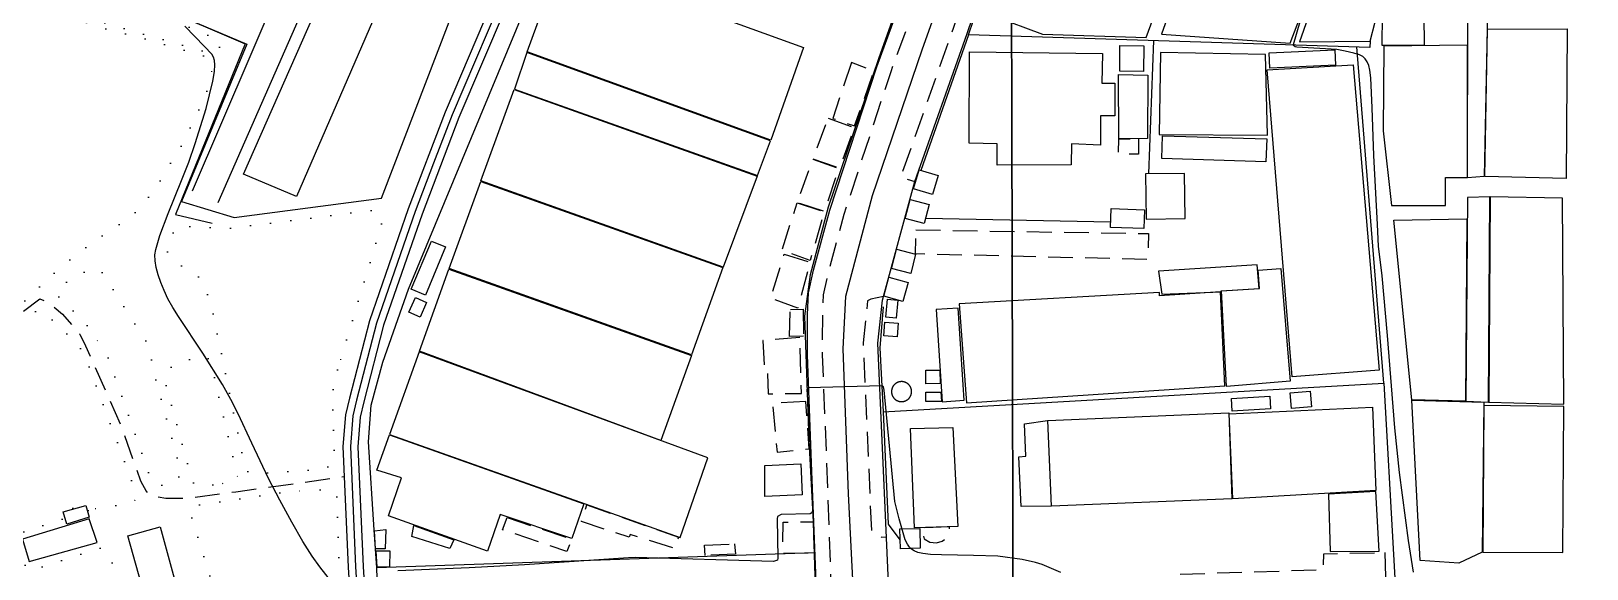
# Model space of a CAD drawing. Header units: millimetres. Extents: x 220021 to 223505, y 489325 to 491820.
# Drawn here: x 221604 to 221918.9, y 491038.2 to 491147.2 of the extents above; entities that cross this region are included whole.
import ezdxf

# ---------------------------------------------------------------- set-up
doc = ezdxf.new("R2010")
doc.units = ezdxf.units.MM
doc.linetypes.add('5M2P5', pattern=[7.5, 5, -2.5])
doc.linetypes.add('AM4', pattern=[4, 0, -4])
for name, color, linetype in [('A0013110', 8, 'Continuous'), ('A0013118', 8, 'Continuous'), ('A0023119', 8, '5M2P5'), ('A0023210', 8, 'Continuous'), ('A0033324', 8, '5M2P5'), ('B0014111', 8, 'Continuous'), ('B0014112', 8, 'Continuous'), ('B0014115', 8, 'Continuous'), ('B0014116', 8, '5M2P5'), ('B0024120', 8, 'B0024120'), ('B0024127', 8, 'Continuous'), ('C0076117', 8, 'Continuous'), ('D0025111', 8, 'AM4'), ('F0017111', 8, 'Continuous'), ('F0047224', 8, 'Continuous'), ('zd001', 7, 'Continuous')]:
    doc.layers.add(name, color=color, linetype=linetype)
doc.linetypes.add('B0024120', pattern='A,10,-1.75,[133,ltypeshp.shx,S=0.75,R=0,X=0,Y=0],-3.25', length=15)

msp = doc.modelspace()

# ---------------------------------------------------------------- linework, layer by layer
at = {"layer": 'A0013110', "flags": 128}
for points in [[(221926.065, 490967.632), (221884.145, 490965.926), (221841.562, 490964.157), (221829.822, 490962.765), (221785.434, 490961.255), (221780.631, 490965.66), (221775.385, 491083.957), (221776.329, 491092.685), (221782.839, 491116.739), (221793.427, 491146.715), (221805.89, 491183.204), (221816.389, 491213.054), (221823.006, 491233.983), (221830.761, 491236.765), (221850.73, 491229.605), (221884.679, 491217.321), (221928.193, 491201.314)], [(221719.599, 491204.472), (221701.988, 491164.099), (221687.793, 491130.774), (221680.293, 491111.142), (221672.452, 491088.48), (221668.4, 491072.797), (221667.611, 491069.457), (221667.109, 491063.036), (221668.178, 491038.593), (221670.871, 490994.263)], [(221763.188, 491027.079), (221761.969, 491059.75), (221761.116, 491081.621), (221761.137, 491089.762), (221761.321, 491094.174), (221762.335, 491098.753), (221765.621, 491110.896), (221775.136, 491139.931), (221792.037, 491186.08)], [(221704.743, 491162.912), (221690.575, 491129.65), (221683.112, 491110.116), (221675.326, 491087.613), (221671.312, 491072.076), (221670.584, 491068.993), (221670.114, 491062.984), (221671.174, 491038.75), (221673.867, 490994.431)]]:
    msp.add_lwpolyline(points, dxfattribs=at)
at = {"layer": 'A0013118', "flags": 128}
for points in [[(221660.169, 491221.276), (221680.586, 491215.602), (221680.491, 491214.923), (221672.39, 491198.34), (221636.601, 491114.74)], [(221641.876, 491112.463), (221685.301, 491211.441), (221686.039, 491212.034), (221689.181, 491212.933), (221692.627, 491213.029), (221694.833, 491212.908), (221700.825, 491211.587), (221703.421, 491210.847), (221705.395, 491209.966), (221719.599, 491204.472)]]:
    msp.add_lwpolyline(points, dxfattribs=at)
at = {"layer": 'A0023119', "flags": 128}
msp.add_lwpolyline([(221567.497, 491078.181), (221574.752, 491079.342), (221585.793, 491083.584), (221592.224, 491084.75), (221593.212, 491085.261), (221594.696, 491085.769), (221599.638, 491088.325), (221605.73, 491092.944), (221607.546, 491092.242), (221610.356, 491089.808), (221613.83, 491085.818), (221614.991, 491083.395), (221622.124, 491067.477), (221626.112, 491056.065), (221627.272, 491053.987), (221628.099, 491053.119), (221631.234, 491052.581), (221635.688, 491052.553), (221645.417, 491053.87), (221667.375, 491056.946)], dxfattribs=at)
at = {"layer": 'A0023210', "flags": 128}
for points in [[(221760.024, 491275.055), (221754.799, 491263.821), (221753.701, 491261.458), (221734.898, 491229.516), (221723.779, 491209.507), (221721.742, 491205.635), (221703.366, 491163.505), (221689.184, 491130.212), (221685.444, 491120.421), (221681.703, 491110.629), (221673.889, 491088.047), (221669.856, 491072.436), (221669.097, 491069.225), (221668.612, 491063.01), (221669.676, 491038.672), (221670.199, 491030.067)], [(221820.797, 491253.146), (221817.572, 491241.512), (221816.108, 491236.231), (221807.491, 491210.063), (221798.964, 491184.642), (221784.281, 491143.323), (221774.23, 491113.818), (221768.825, 491093.43), (221768.25, 491082.789), (221768.811, 491068.111), (221769.371, 491053.433), (221770.477, 491030.714), (221770.859, 491024.689), (221773.24, 490969.241), (221773.347, 490965.909), (221773.738, 490953.66), (221774.832, 490927.372), (221776.959, 490887.078), (221777.683, 490865.175), (221779.084, 490823.771), (221780.741, 490786.488)]]:
    msp.add_lwpolyline(points, dxfattribs=at)
at = {"layer": 'A0033324', "flags": 128}
for points in [[(221794.367, 491195.644), (221796.87, 491192.926), (221797.202, 491191.457), (221777.97, 491138.948), (221768.497, 491110.037), (221765.249, 491098.037), (221764.308, 491093.785), (221764.137, 491089.695), (221764.116, 491081.676), (221764.967, 491059.864), (221766.169, 491027.628), (221765.975, 491027.43), (221763.209, 491026.744)], [(221806.203, 491184.095), (221803.972, 491184.461), (221803.514, 491184.35), (221803.033, 491184.121), (221790.593, 491147.699), (221780.022, 491117.772), (221780.02, 491117.604), (221780.14, 491117.485), (221782.839, 491116.739)], [(221776.535, 491093.446), (221773.918, 491092.903), (221773.295, 491092.536), (221772.378, 491084.063), (221772.382, 491083.965), (221774.072, 491045.849), (221774.952, 491044.981), (221775.373, 491044.847), (221776.106, 491044.692), (221777.123, 491044.759)]]:
    msp.add_lwpolyline(points, dxfattribs=at)
at = {"layer": 'B0014111', "flags": 128}
for points in [[(221804.028, 491164.305), (221798.884, 491150.18), (221808.661, 491146.527), (221829.646, 491145.864), (221833.667, 491156.746), (221819.416, 491162.102), (221818.724, 491160.585), (221812.255, 491163.036), (221811.76, 491161.486)], [(221839.679, 491165.944), (221832.773, 491146.573), (221858.85, 491144.702), (221863.762, 491157.719)], [(221711.212, 491161.649), (221760.319, 491143.855), (221753.722, 491125.093), (221704.367, 491142.954)], [(221871.65, 491161.67), (221869.552, 491155.769), (221864.96, 491157.138), (221860.688, 491144.984), (221875.018, 491145.124), (221877.01, 491152.982), (221875.097, 491153.679), (221877.047, 491159.821)], [(221877.588, 491156.731), (221885.794, 491156.623), (221885.929, 491144.252), (221877.443, 491144.261)], [(221894.774, 491151.029), (221898.749, 491151.002), (221898.109, 491117.706), (221894.74, 491117.474)], [(221914.882, 491147.614), (221914.675, 491117.347), (221898.199, 491117.704), (221898.765, 491147.566)], [(221894.744, 491144.305), (221877.777, 491144.124), (221877.615, 491126.949), (221879.316, 491111.869), (221890.239, 491111.859), (221890.242, 491117.54), (221894.692, 491117.545)], [(221704.328, 491142.849), (221701.804, 491135.448), (221751.014, 491117.914), (221753.665, 491124.932)], [(221793.925, 491142.984), (221820.802, 491142.619), (221820.683, 491136.658), (221823.353, 491136.619), (221823.341, 491129.992), (221820.459, 491130.032), (221820.452, 491124.06), (221814.548, 491124.366), (221814.514, 491120.059), (221799.541, 491120.028), (221799.543, 491124.316), (221793.88, 491124.445)], [(221824.351, 491144.237), (221829.219, 491144.213), (221829.126, 491139.022), (221824.377, 491139.064)], [(221832.603, 491142.839), (221832.276, 491126.203), (221854.261, 491126.079), (221853.843, 491142.416)], [(221867.883, 491143.354), (221868.025, 491140.255), (221854.696, 491139.644), (221854.554, 491142.75)], [(221824.053, 491138.413), (221829.985, 491138.222), (221829.976, 491125.411), (221824.109, 491125.347)], [(221871.537, 491140.318), (221876.831, 491078.486), (221859.19, 491077.138), (221854.134, 491139.308)], [(221701.764, 491135.334), (221750.965, 491117.784), (221744.041, 491099.356), (221695.036, 491116.824)], [(221832.956, 491125.982), (221854.065, 491125.321), (221853.919, 491120.671), (221832.811, 491121.343)], [(221694.992, 491116.703), (221744.021, 491099.301), (221737.683, 491081.596), (221688.592, 491099.069)], [(221837.429, 491118.362), (221829.571, 491118.252), (221829.699, 491109.096), (221837.558, 491109.207)], [(221899.234, 491113.612), (221894.678, 491113.48), (221894.381, 491072.228), (221898.955, 491072.03)], [(221899.331, 491113.614), (221899.048, 491072.026), (221914.212, 491071.637), (221913.958, 491113.312)], [(221822.601, 491111.212), (221829.331, 491110.997), (221829.209, 491107.201), (221822.48, 491107.417)], [(221894.609, 491109.119), (221894.3, 491072.232), (221883.469, 491072.492), (221879.786, 491108.882)], [(221685.005, 491104.639), (221687.851, 491103.455), (221683.791, 491093.69), (221680.945, 491094.874)], [(221688.558, 491098.975), (221737.649, 491081.5), (221731.42, 491064.263), (221682.583, 491082.318)], [(221852.166, 491099.853), (221832.2, 491098.556), (221832.872, 491093.894), (221844.841, 491094.379), (221844.856, 491094.589), (221852.527, 491095.055)], [(221856.942, 491099.086), (221858.814, 491076.301), (221845.95, 491075.177), (221844.931, 491094.559), (221852.587, 491095.025), (221852.324, 491098.771)], [(221844.747, 491094.334), (221832.378, 491093.552), (221832.376, 491094.242), (221791.803, 491091.916), (221793.337, 491071.893), (221845.62, 491075.351)], [(221681.794, 491093.213), (221684.04, 491092.213), (221682.708, 491089.219), (221680.461, 491090.219)], [(221777.302, 491092.884), (221779.429, 491092.686), (221779.09, 491089.053), (221776.963, 491089.251)], [(221791.64, 491091.054), (221787.159, 491090.763), (221788.388, 491072.098), (221792.854, 491072.388)], [(221776.801, 491088.217), (221779.48, 491088.025), (221779.283, 491085.268), (221776.603, 491085.461)], [(221682.552, 491082.233), (221676.555, 491065.481), (221735.379, 491044.596), (221740.986, 491060.717)], [(221787.918, 491078.523), (221787.978, 491075.785), (221785.08, 491075.718), (221785.073, 491078.502)], [(221785.084, 491074.017), (221788.144, 491074.01), (221788.279, 491072.13), (221785.072, 491072.119)], [(221854.713, 491073.223), (221854.869, 491070.634), (221847.102, 491070.165), (221846.946, 491072.755)], [(221862.851, 491074.227), (221863.116, 491071.098), (221859.084, 491070.757), (221858.82, 491073.886)], [(221883.473, 491072.412), (221897.984, 491072.022), (221897.648, 491041.6), (221892.925, 491039.436), (221885.141, 491039.917)], [(221846.378, 491069.851), (221847.036, 491052.456), (221810.497, 491050.933), (221809.781, 491068.296)], [(221875.496, 491071.024), (221876.169, 491054.093), (221847.201, 491052.465), (221846.474, 491069.683)], [(221898.027, 491071.35), (221897.822, 491041.6), (221914.026, 491041.574), (221914.228, 491071.153)], [(221790.521, 491066.852), (221791.532, 491046.859), (221782.796, 491046.546), (221781.983, 491066.672)], [(221809.704, 491068.286), (221810.428, 491050.932), (221804.367, 491050.853), (221803.905, 491060.955), (221805.319, 491061.09), (221805.018, 491067.646)], [(221676.53, 491065.412), (221715.889, 491051.445), (221713.405, 491044.382), (221698.902, 491049.228), (221696.328, 491041.856), (221676.291, 491048.968), (221678.984, 491056.657), (221673.967, 491058.264)], [(221759.784, 491059.512), (221760.05, 491053.244), (221752.476, 491052.887), (221752.477, 491059.212)], [(221876.177, 491053.944), (221866.56, 491053.391), (221866.901, 491041.736), (221876.834, 491041.853)], [(221681.449, 491047.049), (221689.543, 491044.162), (221688.771, 491042.384), (221681.079, 491044.822)], [(221675.814, 491046.189), (221675.619, 491042.34), (221673.718, 491042.316), (221673.476, 491045.974)], [(221673.749, 491041.842), (221673.98, 491038.682), (221676.616, 491038.75), (221676.642, 491041.812)]]:
    msp.add_lwpolyline(points, close=True, dxfattribs=at)
at = {"layer": 'B0014112', "flags": 128}
for points in [[(221615.774, 491048.405), (221602.281, 491044.295), (221603.574, 491039.725), (221617.369, 491043.564)], [(221630.09, 491046.75), (221633.117, 491035.651), (221626.829, 491033.403), (221623.598, 491044.949)]]:
    msp.add_lwpolyline(points, close=True, dxfattribs=at)
at = {"layer": 'B0014115', "flags": 128}
msp.add_lwpolyline([(221687.323, 491209.69), (221697.342, 491205.193), (221657.688, 491113.701), (221646.991, 491118.2)], close=True, dxfattribs=at)
at = {"layer": 'B0014116', "flags": 128}
for points in [[(221770.009, 491140.788), (221766.239, 491129.503), (221770.666, 491127.972), (221774.573, 491139.034)], [(221765.301, 491129.569), (221770.637, 491127.63), (221767.579, 491119.446), (221762.25, 491121.237)], [(221828.105, 491125.373), (221828.109, 491122.235), (221824.087, 491122.323), (221824.108, 491125.32)], [(221762.218, 491121.223), (221767.41, 491119.353), (221764.593, 491110.586), (221759.06, 491112.432)], [(221759.037, 491112.416), (221764.532, 491110.578), (221761.642, 491100.681), (221755.953, 491102.789)], [(221783.052, 491106.903), (221830.122, 491106.172), (221830.004, 491100.916), (221782.97, 491102.047)], [(221756.427, 491101.961), (221761.67, 491100.397), (221759.183, 491091.082), (221753.645, 491093.082)], [(221759.6, 491085.113), (221752.055, 491084.532), (221752.386, 491078.599), (221753.041, 491078.645), (221753.179, 491073.713), (221759.906, 491073.784)], [(221760.764, 491072.171), (221754.011, 491071.809), (221754.956, 491061.882), (221761.479, 491062.564)], [(221716.499, 491051.239), (221734.989, 491044.644), (221734.384, 491042.361), (221725.261, 491045.237), (221725.019, 491044.647), (221715.367, 491047.812)], [(221700.329, 491048.629), (221713.378, 491044.308), (221712.446, 491041.782), (221699.421, 491046.173)], [(221762.299, 491047.78), (221762.46, 491041.466), (221756.16, 491041.366), (221756.172, 491047.72)], [(221789.895, 491046.746), (221784.137, 491046.558), (221784.762, 491044.312), (221785.887, 491043.681), (221787.247, 491043.543), (221788.387, 491043.829), (221789.155, 491044.487), (221789.555, 491045.026), (221789.721, 491045.465)], [(221877.981, 491041.577), (221878.823, 491013.054), (221836.502, 491011.862), (221835.253, 491037.14), (221865.582, 491038.088), (221865.622, 491041.287)]]:
    msp.add_lwpolyline(points, close=True, dxfattribs=at)
at = {"layer": 'B0014116'}
for points in [[(221757.661, 491090.767), (221760.221, 491090.865), (221760.293, 491085.366), (221757.458, 491085.342)], [(221611.216, 491047.279), (221610.472, 491049.782), (221615.082, 491051.083), (221615.719, 491048.69)], [(221740.421, 491040.946), (221740.295, 491043.033), (221746.342, 491043.318), (221746.531, 491041.259)]]:
    msp.add_lwpolyline(points, close=True, dxfattribs=at)
at = {"layer": 'B0024120', "flags": 128}
for points in [[(221675.007, 490831.297), (221674.608, 490840.878), (221674.745, 490876.275), (221681.455, 490882.311), (221682.437, 490885.156), (221680.57, 490913.662), (221679.846, 490921.783), (221674.079, 491034.268), (221673.972, 491038.463), (221673.416, 491046.14), (221672.288, 491063.973), (221672.819, 491071.412), (221675.211, 491080.13), (221680.385, 491094.906), (221722.287, 491195.922), (221735.548, 491222.244), (221756.37, 491258.475)], [(221683.838, 491220.212), (221629.157, 491234.487), (221625.552, 491214.547), (221619.988, 491186.809), (221617.235, 491174.613), (221611.863, 491159.624), (221620.551, 491156.099), (221647.63, 491144.531), (221634.433, 491112.658), (221645.061, 491109.398), (221674.897, 491113.318), (221688.635, 491149.061), (221716.708, 491204.696)], [(221762.96, 491027.908), (221762.368, 491047.776), (221761.44, 491064.304), (221760.562, 491089.431), (221761.723, 491097.848), (221765.381, 491111.576), (221775.535, 491141.639), (221780.741, 491156.264), (221791.882, 491186.693), (221790.037, 491187.311), (221792.869, 491196.579), (221790.639, 491197.171)], [(221875.018, 491145.124), (221874.938, 491143.888), (221793.717, 491146.403), (221803.849, 491176.21)], [(221793.717, 491146.403), (221784.055, 491118.96)], [(221831.138, 491145.245), (221830.116, 491118.26)], [(221776.414, 491070.065), (221877.799, 491075.861), (221872.332, 491143.969)], [(221822.514, 491108.493), (221785.033, 491109.199)], [(221776.462, 491091.294), (221775.775, 491083.035), (221776.414, 491070.065), (221777.443, 491047.319), (221779.835, 491044.114)], [(221877.799, 491075.861), (221881.678, 491006.471), (221885.129, 490966.601), (221972.294, 490970.615), (221999.95, 490971.941), (222010.699, 490974.179), (222016.967, 490977.356), (222021.503, 490979.789)], [(221762.46, 491041.466), (221673.972, 491038.463)]]:
    msp.add_lwpolyline(points, dxfattribs=at)
at = {"layer": 'B0024127', "flags": 128}
for points in [[(221782.61, 491115.216), (221783.743, 491119.052), (221787.579, 491117.92), (221786.446, 491114.083)], [(221780.899, 491109.209), (221781.918, 491113.077), (221785.786, 491112.058), (221784.767, 491108.19)], [(221778.144, 491099.103), (221779.147, 491102.975), (221783.019, 491101.972), (221782.016, 491098.1)], [(221776.577, 491093.466), (221777.622, 491097.327), (221781.483, 491096.283), (221780.439, 491092.421)], [(221779.947, 491042.333), (221779.835, 491046.331), (221783.834, 491046.443), (221783.945, 491042.444)]]:
    msp.add_lwpolyline(points, close=True, dxfattribs=at)
at = {"layer": 'C0076117', "flags": 128}
msp.add_lwpolyline([(221779.87, 491076.159), (221779.807, 491076.149), (221779.745, 491076.136), (221779.682, 491076.122), (221779.621, 491076.106), (221779.56, 491076.088), (221779.499, 491076.068), (221779.439, 491076.046), (221779.38, 491076.022), (221779.321, 491075.997), (221779.264, 491075.969), (221779.207, 491075.94), (221779.151, 491075.909), (221779.097, 491075.876), (221779.043, 491075.842), (221778.99, 491075.806), (221778.939, 491075.768), (221778.889, 491075.729), (221778.84, 491075.688), (221778.792, 491075.645), (221778.746, 491075.601), (221778.701, 491075.556), (221778.657, 491075.509), (221778.615, 491075.461), (221778.575, 491075.412), (221778.536, 491075.361), (221778.499, 491075.31), (221778.463, 491075.257), (221778.429, 491075.203), (221778.397, 491075.148), (221778.367, 491075.092), (221778.338, 491075.035), (221778.311, 491074.977), (221778.286, 491074.918), (221778.263, 491074.859), (221778.241, 491074.799), (221778.222, 491074.738), (221778.205, 491074.676), (221778.189, 491074.615), (221778.175, 491074.552), (221778.164, 491074.49), (221778.154, 491074.426), (221778.146, 491074.363), (221778.141, 491074.3), (221778.137, 491074.236), (221778.135, 491074.172), (221778.136, 491074.108), (221778.138, 491074.045), (221778.142, 491073.981), (221778.148, 491073.917), (221778.157, 491073.854), (221778.167, 491073.791), (221778.179, 491073.729), (221778.193, 491073.666), (221778.21, 491073.605), (221778.228, 491073.544), (221778.248, 491073.483), (221778.27, 491073.423), (221778.293, 491073.364), (221778.319, 491073.305), (221778.346, 491073.248), (221778.376, 491073.191), (221778.407, 491073.135), (221778.439, 491073.081), (221778.474, 491073.027), (221778.51, 491072.974), (221778.548, 491072.923), (221778.587, 491072.873), (221778.628, 491072.824), (221778.67, 491072.776), (221778.714, 491072.73), (221778.76, 491072.685), (221778.806, 491072.641), (221778.854, 491072.599), (221778.904, 491072.559), (221778.954, 491072.52), (221779.006, 491072.483), (221779.059, 491072.447), (221779.113, 491072.413), (221779.168, 491072.381), (221779.224, 491072.351), (221779.281, 491072.322), (221779.339, 491072.295), (221779.398, 491072.27), (221779.457, 491072.247), (221779.517, 491072.226), (221779.578, 491072.206), (221779.639, 491072.189), (221779.701, 491072.173), (221779.763, 491072.159), (221779.826, 491072.148), (221779.889, 491072.138), (221779.953, 491072.13), (221780.016, 491072.125), (221780.08, 491072.121), (221780.144, 491072.119), (221780.207, 491072.12), (221780.271, 491072.122), (221780.335, 491072.126), (221780.398, 491072.132), (221780.462, 491072.141), (221780.524, 491072.151), (221780.587, 491072.163), (221780.649, 491072.178), (221780.711, 491072.194), (221780.772, 491072.212), (221780.833, 491072.232), (221780.893, 491072.254), (221780.952, 491072.277), (221781.01, 491072.303), (221781.068, 491072.33), (221781.125, 491072.36), (221781.18, 491072.391), (221781.235, 491072.423), (221781.289, 491072.458), (221781.341, 491072.494), (221781.393, 491072.532), (221781.443, 491072.571), (221781.492, 491072.612), (221781.54, 491072.654), (221781.586, 491072.698), (221781.631, 491072.744), (221781.674, 491072.79), (221781.716, 491072.838), (221781.757, 491072.888), (221781.796, 491072.938), (221781.833, 491072.99), (221781.868, 491073.043), (221781.902, 491073.097), (221781.935, 491073.152), (221781.965, 491073.208), (221781.994, 491073.265), (221782.021, 491073.323), (221782.046, 491073.382), (221782.069, 491073.441), (221782.09, 491073.501), (221782.11, 491073.562), (221782.127, 491073.623), (221782.143, 491073.685), (221782.156, 491073.748), (221782.168, 491073.81), (221782.178, 491073.873), (221782.185, 491073.937), (221782.191, 491074), (221782.195, 491074.064), (221782.196, 491074.128), (221782.196, 491074.191), (221782.194, 491074.255), (221782.19, 491074.319), (221782.183, 491074.382), (221782.175, 491074.446), (221782.165, 491074.509), (221782.152, 491074.571), (221782.138, 491074.633), (221782.122, 491074.695), (221782.104, 491074.756), (221782.084, 491074.817), (221782.062, 491074.877), (221782.038, 491074.936), (221782.013, 491074.994), (221781.985, 491075.052), (221781.956, 491075.109), (221781.925, 491075.164), (221781.892, 491075.219), (221781.858, 491075.273), (221781.822, 491075.325), (221781.784, 491075.377), (221781.745, 491075.427), (221781.704, 491075.476), (221781.661, 491075.524), (221781.617, 491075.57), (221781.572, 491075.615), (221781.525, 491075.658), (221781.477, 491075.7), (221781.428, 491075.741), (221781.377, 491075.78), (221781.326, 491075.817), (221781.273, 491075.852), (221781.219, 491075.886), (221781.164, 491075.919), (221781.108, 491075.949), (221781.051, 491075.978), (221780.993, 491076.005), (221780.934, 491076.03), (221780.875, 491076.053), (221780.815, 491076.074), (221780.754, 491076.094), (221780.692, 491076.111), (221780.631, 491076.127), (221780.568, 491076.14), (221780.505, 491076.152), (221780.442, 491076.162), (221780.379, 491076.169), (221780.316, 491076.175), (221780.252, 491076.179), (221780.188, 491076.181), (221780.124, 491076.18), (221780.061, 491076.178), (221779.997, 491076.174), (221779.933, 491076.167)], close=True, dxfattribs=at)
at = {"layer": 'D0025111', "flags": 128}
for points in [[(221603.563, 491153.539), (221592.977, 491157.696), (221589.993, 491159.413), (221587.322, 491160.941), (221585.618, 491162.084), (221584.593, 491162.481), (221584.039, 491162.46), (221583.665, 491162.223), (221583.79, 491161.582), (221584.167, 491160.625), (221584.568, 491159.376), (221585.394, 491155.799), (221586.371, 491148.3), (221586.682, 491144.206), (221587.061, 491139.449), (221588.702, 491124.96), (221589.249, 491119.451), (221589.599, 491114.86), (221589.807, 491111.115), (221589.813, 491107.028), (221589.916, 491103.351), (221590.052, 491099.875), (221590.084, 491096.99), (221590.232, 491094.018), (221590.33, 491092.097), (221590.519, 491090.402), (221590.769, 491088.912), (221591.159, 491087.653), (221591.885, 491087.166), (221592.867, 491086.906), (221593.813, 491087.005), (221595.22, 491087.291), (221596.822, 491087.883), (221598.795, 491089.1), (221602.152, 491092.057), (221608.192, 491097.762), (221613.159, 491101.955), (221617.368, 491105.069), (221620.468, 491107.061), (221623.126, 491108.94), (221625.517, 491110.815), (221629.033, 491115.066), (221631.041, 491118.499), (221634.621, 491124.302), (221636.941, 491129.163), (221638.412, 491132.158), (221640.433, 491137.346), (221640.579, 491139.023), (221640.617, 491140.134), (221640.485, 491140.987), (221639.913, 491141.689), (221638.928, 491142.176), (221627.391, 491145.49), (221616.904, 491148.23)], [(221613.668, 491150.343), (221607.888, 491152.968), (221607.555, 491154.523), (221608.538, 491157.104), (221609.36, 491158.307), (221610.019, 491158.647), (221610.678, 491158.643), (221642.218, 491145.328), (221642.221, 491144.12), (221641.564, 491143.089), (221640.905, 491142.921), (221640.08, 491142.754)], [(221665.975, 491078.581), (221665.159, 491074.79), (221665.002, 491071.686), (221665.36, 491060.47), (221665.033, 491059.264), (221662.561, 491058.417), (221649.037, 491057.47), (221647.716, 491057.996), (221646.885, 491060.589), (221640.372, 491092.203), (221638.215, 491097.22), (221634.58, 491099.486), (221632.432, 491101.053), (221631.604, 491102.266), (221631.765, 491103.99), (221633.241, 491107.431), (221636.045, 491107.585), (221643.799, 491107.19), (221673.646, 491110.965), (221674.639, 491109.924), (221674.974, 491107.851), (221674.319, 491105.958)], [(221615.311, 491087.534), (221612.003, 491091.005), (221609.854, 491092.917), (221609.025, 491094.303), (221610.012, 491095.676), (221612.483, 491097.041), (221615.118, 491098.576), (221617.096, 491099.081), (221617.921, 491098.903), (221619.743, 491096.131), (221627.361, 491084.178), (221628.191, 491081.93), (221628.528, 491079.167), (221634.355, 491057.909), (221633.534, 491056.189), (221632.217, 491055.335), (221630.568, 491055.173), (221629.743, 491055.179), (221628.255, 491056.396), (221619.616, 491080.95), (221619.118, 491081.988)], [(221615.511, 491050.079), (221615.138, 491051.33), (221610.248, 491049.867), (221610.58, 491048.427), (221600.901, 491045.186), (221600.904, 491043.806), (221603.062, 491038.271), (221604.383, 491038.09), (221618.063, 491042.487), (221619.881, 491041.095), (221621.875, 491035.217), (221626.697, 491020.176), (221631.673, 491009.275), (221633.656, 491007.71), (221635.141, 491007.7), (221641.241, 491009.041), (221642.395, 491009.033), (221644.378, 491007.64), (221647.877, 490993.816), (221648.219, 490988.983), (221647.899, 490985.19), (221646.417, 490984.164), (221641.967, 490982.468), (221641.474, 490981.781), (221641.147, 490980.748), (221641.991, 490972.979), (221642.829, 490967.625), (221642.832, 490966.245), (221642.174, 490965.559), (221637.401, 490961.277), (221630.654, 490955.109), (221629.17, 490954.774), (221628.014, 490955.299), (221625.858, 490959.799), (221612.426, 490988.179), (221601.495, 491005.502), (221597.525, 491010.013), (221591.394, 491021.094), (221589.404, 491025.247), (221570.808, 491073.329), (221570.967, 491075.743), (221572.283, 491077.115), (221586.621, 491082.371), (221590.249, 491083.037), (221592.887, 491083.538), (221604.746, 491090.362), (221606.231, 491090.525), (221607.388, 491089.483), (221613.506, 491083.75), (221615.329, 491080.288), (221624.961, 491054.347), (221624.967, 491052.104), (221623.649, 491051.423), (221619.856, 491050.929), (221616.064, 491050.264)], [(221640.795, 491055.28), (221637.991, 491055.126), (221637, 491055.477), (221636.503, 491056.343), (221631.009, 491076.563), (221631.665, 491078.112), (221632.651, 491079.486), (221638.42, 491081.519), (221639.575, 491081.166), (221640.403, 491079.953), (221645.739, 491056.973), (221645.742, 491055.938), (221645.082, 491055.77)], [(221654.325, 491053.64), (221636.517, 491050.994), (221636.189, 491050.134), (221636.523, 491048.407), (221640.514, 491035.787), (221641.516, 491030.777), (221644.521, 491016.611), (221645.677, 491015.913), (221646.832, 491015.733), (221649.141, 491016.063), (221659.525, 491019.274), (221665.619, 491023.203), (221666.606, 491024.059), (221666.77, 491024.576), (221666.767, 491025.611), (221665.873, 491053.22), (221665.212, 491053.915), (221663.561, 491054.27), (221661.912, 491054.281)]]:
    msp.add_lwpolyline(points, close=True, dxfattribs=at)
at = {"layer": 'F0017111'}
for points, elevation in [([(221664.862, 491035.544), (221662.434, 491038.651), (221660.9, 491040.832), (221659.012, 491043.81), (221656.736, 491047.737), (221654.315, 491052.175), (221652.061, 491056.537), (221648.671, 491063.71), (221645.922, 491069.646), (221644.446, 491072.542), (221642.759, 491075.565), (221638.762, 491081.973), (221633.793, 491089.387), (221632.647, 491091.21), (221631.691, 491092.936), (221630.897, 491094.605), (221630.242, 491096.234), (221629.712, 491097.823), (221629.323, 491099.323), (221629.099, 491100.667), (221629.06, 491101.829), (221629.203, 491102.947), (221630.027, 491105.748), (221631.738, 491110.237), (221634.444, 491116.898), (221635.893, 491120.661), (221637.227, 491124.436), (221639.393, 491131.468), (221640.751, 491137.016), (221641.093, 491138.986), (221641.203, 491140.344), (221641.12, 491141.245), (221640.893, 491141.892), (221640.542, 491142.477), (221639.11, 491144.063), (221635.073, 491148.15)], 35), ([(221883.79, 491037.548), (221882.779, 491044.012), (221880.928, 491057.777), (221880.025, 491066.81), (221878.528, 491085.524), (221877.43, 491097.597), (221876.703, 491103.583), (221876.491, 491108.021), (221875.719, 491122.006), (221875.405, 491131.642), (221875.146, 491137.708), (221874.96, 491139.251), (221874.716, 491140.239), (221874.4, 491140.976), (221873.998, 491141.551), (221873.493, 491142), (221872.822, 491142.364), (221871.735, 491142.715), (221869.934, 491143.13), (221868.285, 491143.463), (221860.195, 491143.94), (221859.825, 491143.986), (221859.517, 491144.232), (221859.471, 491144.464), (221860.831, 491149.141)], 40), ([(221812.395, 491037.512), (221808.614, 491039.121), (221807.254, 491039.567), (221804.596, 491040.124), (221799.618, 491040.795), (221794.731, 491040.955), (221788.264, 491041.078), (221786.01, 491041.189), (221784.504, 491041.354), (221783.491, 491041.582), (221782.75, 491041.88), (221782.186, 491042.245), (221781.74, 491042.674), (221781.346, 491043.218), (221780.924, 491044.153), (221779.687, 491048.381), (221778.83, 491051.879), (221776.632, 491074.452), (221776.494, 491075.099), (221776.17, 491075.33), (221761.235, 491074.895), (221761.067, 491074.845), (221760.999, 491074.592), (221761.734, 491063.425), (221762.156, 491049.98), (221762.014, 491049.583), (221761.686, 491049.429), (221755.797, 491049.292), (221755.043, 491048.882), (221754.975, 491048.403), (221755.112, 491040.396), (221755.043, 491039.985), (221754.222, 491039.711), (221726.265, 491040.579), (221724.92, 491040.495), (221703.88, 491039.056), (221692.643, 491038.483), (221678.224, 491037.832)], 35)]:
    msp.add_lwpolyline(points, dxfattribs=dict(at, elevation=elevation))
at = {"layer": 'F0047224', "flags": 128}
msp.add_lwpolyline([(221629.952, 491152.027), (221647.334, 491144.605), (221633.234, 491110.019), (221640.662, 491108.245)], dxfattribs=at)
at = {"layer": 'zd001'}
for points in [[(221802.16, 491260.58), (222247.11, 491261.74), (222248.57, 490706.84), (221803.59, 490705.69), (221802.16, 491260.58)], [(221357.22, 491259.44), (221802.16, 491260.58), (221803.59, 490705.69), (221358.62, 490704.55), (221357.22, 491259.44)]]:
    msp.add_lwpolyline(points, dxfattribs=at)

doc.saveas('drawing.dxf')
